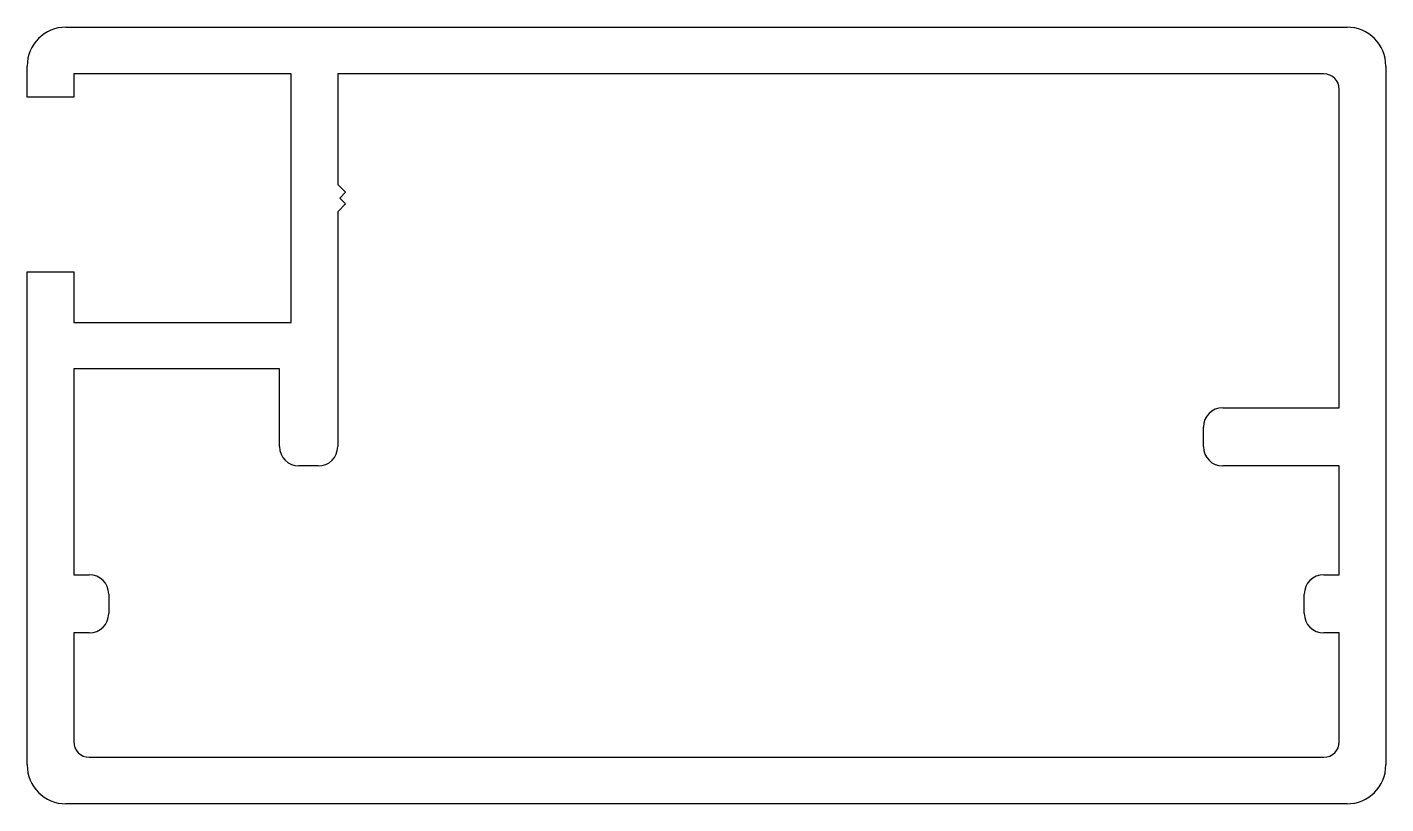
# Model space of a CAD drawing. Extents: x 1735.2 to 1770.2, y 15.8 to 35.8.
import ezdxf

# ---------------------------------------------------------------- set-up
doc = ezdxf.new("R2010")
doc.units = 0
doc.header["$LTSCALE"] = 15
doc.layers.get('0').update_dxf_attribs({"linetype": 'CONTINUOUS'})

msp = doc.modelspace()

# ---------------------------------------------------------------- linework, layer by layer
for p, q in [((1736.206, 35.768), (1769.206, 35.768)), ((1735.206, 33.968), (1735.206, 34.768)), ((1770.206, 34.768), (1770.206, 16.768)), ((1736.406, 34.568), (1736.406, 33.968)), ((1742.006, 34.568), (1736.406, 34.568)), ((1742.006, 28.166), (1742.006, 34.568)), ((1743.206, 34.568), (1743.206, 31.717)), ((1768.606, 34.568), (1743.206, 34.568)), ((1736.406, 33.968), (1735.206, 33.968)), ((1769.006, 25.968), (1769.006, 34.168)), ((1743.206, 31.717), (1743.406, 31.517)), ((1743.406, 31.517), (1743.256, 31.367)), ((1743.406, 31.217), (1743.206, 31.017)), ((1743.256, 31.367), (1743.406, 31.217)), ((1743.206, 31.017), (1743.206, 24.968)), ((1735.206, 28.166), (1735.206, 29.466)), ((1735.206, 29.466), (1736.406, 29.466)), ((1736.406, 29.466), (1736.406, 28.166)), ((1735.206, 16.768), (1735.206, 28.166)), ((1736.406, 28.166), (1742.006, 28.166)), ((1736.406, 26.969), (1736.406, 21.668)), ((1741.706, 26.969), (1736.406, 26.969)), ((1741.706, 24.968), (1741.706, 26.969)), ((1766.006, 25.968), (1769.006, 25.968)), ((1765.506, 24.968), (1765.506, 25.468)), ((1742.706, 24.468), (1742.206, 24.468)), ((1769.006, 24.468), (1766.006, 24.468)), ((1769.006, 21.668), (1769.006, 24.468)), ((1736.406, 21.668), (1736.806, 21.668)), ((1768.606, 21.668), (1769.006, 21.668)), ((1737.306, 21.168), (1737.306, 20.668)), ((1768.106, 20.668), (1768.106, 21.168)), ((1736.406, 20.168), (1736.406, 17.368)), ((1736.806, 20.168), (1736.406, 20.168)), ((1769.006, 20.168), (1768.606, 20.168)), ((1769.006, 17.368), (1769.006, 20.168)), ((1736.806, 16.968), (1768.606, 16.968)), ((1769.206, 15.768), (1736.206, 15.768))]:
    msp.add_line(p, q)
for centre, radius, start, end in [((1736.206, 34.768), 1, 90, 180), ((1769.206, 34.768), 1, 360, 90), ((1768.606, 34.168), 0.4, 360, 90), ((1766.006, 25.468), 0.5, 90, 180), ((1742.206, 24.968), 0.5, 180, 270), ((1742.706, 24.968), 0.5, 270, 0), ((1766.006, 24.968), 0.5, 180, 270), ((1736.806, 21.168), 0.5, 360, 90), ((1768.606, 21.168), 0.5, 90, 180), ((1736.806, 20.668), 0.5, 270, 360), ((1768.606, 20.668), 0.5, 180, 270), ((1736.806, 17.368), 0.4, 180, 270), ((1768.606, 17.368), 0.4, 270, 360), ((1736.206, 16.768), 1, 180, 270), ((1769.206, 16.768), 1, 270, 360)]:
    msp.add_arc(centre, radius, start, end)

doc.saveas('drawing.dxf')
